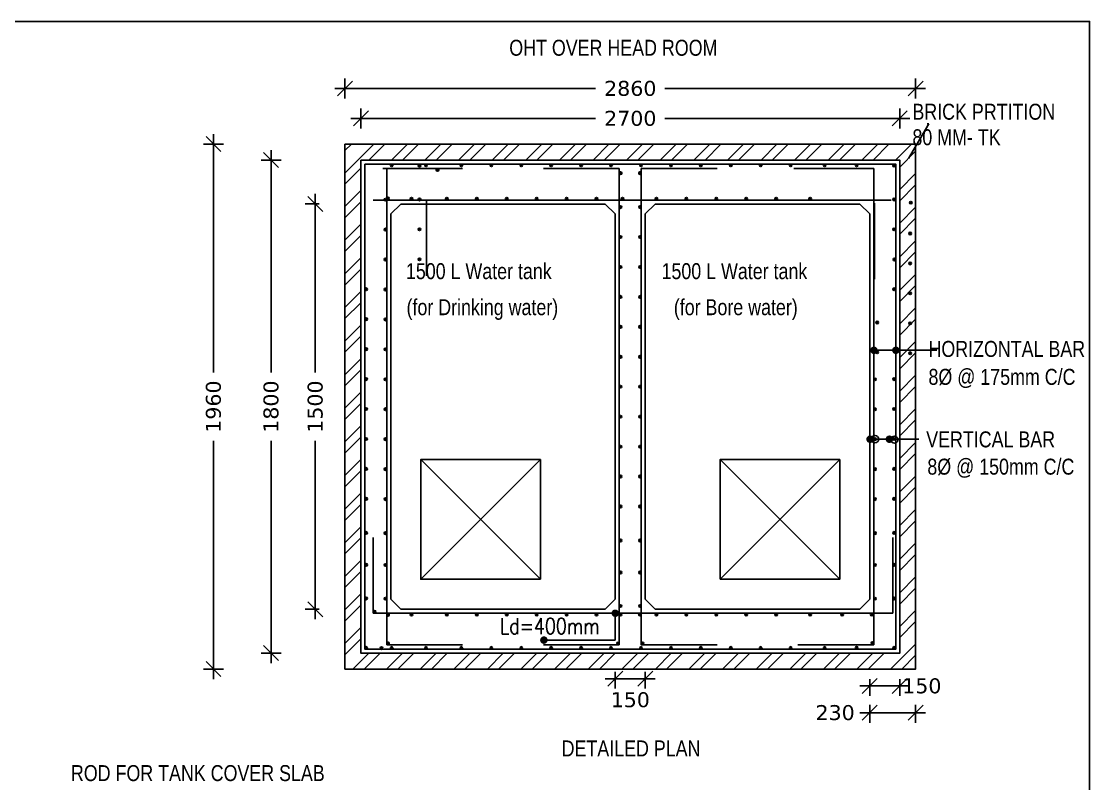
# Model space of a CAD drawing. Header units: millimetres. Extents: x 12977220 to 13113408, y -169657 to -55898.
# Drawn here: x 12992996 to 13003702, y -160751 to -153114 of the extents above; entities that cross this region are included whole.
import ezdxf

# ---------------------------------------------------------------- set-up
doc = ezdxf.new("R2010")
doc.units = ezdxf.units.MM
doc.header["$LTSCALE"] = 3
doc.header["$PDMODE"] = 66
doc.layers.add('C3', color=2, linetype='Continuous')
doc.layers.add('COLUMN-NAME', color=83, linetype='Continuous')
doc.styles.add('aril', font='ARIAL.TTF', dxfattribs={"width": 0.8})
doc.styles.add('Jerry', font='verdana.TTF')
doc.styles.add('ROMANS', font='romans.shx', dxfattribs={"width": 0.8})
doc.styles.get("Standard").update_dxf_attribs({"font": 'ARIALBD.TTF', "height": 4.5})
doc.styles.add('TI', font='romans.shx', dxfattribs={"width": 0.8})
doc.dimstyles.new('Dim 150-1', dxfattribs={"dimtxt": 2.5, "dimasz": 1.25, "dimexe": 1.25, "dimexo": 1.25, "dimtad": 1, "dimdec": 0, "dimdsep": 46, "dimtxsty": 'ROMANS', "dimblk1": 'ARCHTICK', "dimblk2": 'ARCHTICK', "dimsah": 1, "dimcen": 3.125, "dimdle": 1.25, "dimclrd": 9, "dimclre": 9, "dimclrt": 123, "dimadec": 0, "dimazin": 0, "dimtfac": 1, "dimtdec": 0, "dimtmove": 2, "dimatfit": 2, "dimldrblk": 'DOT', "dimfxl": 100, "dimarcsym": 0})
doc.dimstyles.new('ISO-25', dxfattribs={"dimtxt": 2.5, "dimasz": 2.5, "dimexe": 1.25, "dimexo": 0.625, "dimtad": 1, "dimtxsty": 'Standard', "dimcen": 2.5, "dimadec": 0, "dimazin": 0, "dimtfac": 1, "dimtmove": 0, "dimatfit": 3, "dimfxl": 1, "dimarcsym": 0})

# ---------------------------------------------------------------- blocks, each defined once
blk = doc.blocks.new('_Oblique')
at = {"color": 0, "linetype": 'ByBlock', "lineweight": -2}
blk.add_line((-0.5, -0.5), (0.5, 0.5), dxfattribs=at)
blk = doc.blocks.new('*D997')
at = {"layer": 'C3', "color": 8, "lineweight": -2, "ltscale": 0.15, "transparency": 16777216}
for p, q in [((13001398, -160041), (13002058, -160041)), ((13001498, -159963), (13001498, -160141)), ((13001958, -159963), (13001958, -160141))]:
    blk.add_line(p, q, dxfattribs=at)
at = {"layer": 'Defpoints', "color": 0, "ltscale": 0.15, "transparency": 16777216}
for p in [(13001498, -159863), (13001958, -159863), (13001958, -160041)]:
    blk.add_point(p, dxfattribs=at)
at = {"layer": 'C3', "color": 8, "lineweight": -2, "ltscale": 0.15, "transparency": 16777216, "xscale": 150, "yscale": 150, "zscale": 150, "rotation": 180}
blk.add_blockref('_Oblique', (13001498, -160041), dxfattribs=at)
at = {"layer": 'C3', "color": 8, "lineweight": -2, "ltscale": 0.15, "transparency": 16777216, "xscale": 150, "yscale": 150, "zscale": 150}
blk.add_blockref('_Oblique', (13001958, -160041), dxfattribs=at)
at = {"layer": 'C3', "ltscale": 0.15, "transparency": 16777216, "insert": (13001151, -160041), "char_height": 150, "attachment_point": 5, "style": 'Jerry'}
blk.add_mtext('230', dxfattribs=at)
blk = doc.blocks.new('*D998')
at = {"layer": 'C3', "color": 8, "lineweight": -2, "ltscale": 0.15, "transparency": 16777216}
for p, q in [((13001498, -159704), (13001498, -159873)), ((13001798, -159704), (13001798, -159873)), ((13001398, -159773), (13001898, -159773))]:
    blk.add_line(p, q, dxfattribs=at)
at = {"layer": 'Defpoints', "color": 0, "ltscale": 0.15, "transparency": 16777216}
for p in [(13001498, -159604), (13001798, -159604), (13001798, -159773)]:
    blk.add_point(p, dxfattribs=at)
at = {"layer": 'C3', "color": 8, "lineweight": -2, "ltscale": 0.15, "transparency": 16777216, "xscale": 150, "yscale": 150, "zscale": 150, "rotation": 180}
blk.add_blockref('_Oblique', (13001498, -159773), dxfattribs=at)
at = {"layer": 'C3', "color": 8, "lineweight": -2, "ltscale": 0.15, "transparency": 16777216, "xscale": 150, "yscale": 150, "zscale": 150}
blk.add_blockref('_Oblique', (13001798, -159773), dxfattribs=at)
at = {"layer": 'C3', "ltscale": 0.15, "transparency": 16777216, "insert": (13002020, -159773), "char_height": 150, "attachment_point": 5, "style": 'Jerry'}
blk.add_mtext('150', dxfattribs=at)
blk = doc.blocks.new('_ARCHTICK')
at = {"color": 0, "linetype": 'ByBlock', "const_width": 0.15}
blk.add_lwpolyline([(-0.5, -0.5), (0.5, 0.5)], dxfattribs=at)
blk = doc.blocks.new('_Dot')
at = {"color": 0, "linetype": 'ByBlock', "lineweight": -2}
blk.add_line((-0.5, 0), (-1, 0), dxfattribs=at)
at = {"color": 0, "linetype": 'ByBlock', "const_width": 0.5}
blk.add_lwpolyline([(-0.25, 0, 1), (0.25, 0, 1)], format="xyb", close=True, dxfattribs=at)
blk = doc.blocks.new('*D1001')
at = {"layer": 'C3', "color": 8, "lineweight": -2, "ltscale": 0.15, "transparency": 16777216}
for p, q in [((12999348, -159700), (12998848, -159700)), ((12998948, -159630), (12998948, -159800)), ((12999248, -159630), (12999248, -159800))]:
    blk.add_line(p, q, dxfattribs=at)
at = {"layer": 'Defpoints', "color": 0, "ltscale": 0.15, "transparency": 16777216}
for p in [(12998948, -159530), (12999248, -159530), (12998948, -159700)]:
    blk.add_point(p, dxfattribs=at)
at = {"layer": 'C3', "color": 8, "lineweight": -2, "ltscale": 0.15, "transparency": 16777216, "xscale": 150, "yscale": 150, "zscale": 150, "rotation": 180}
blk.add_blockref('_Oblique', (12998948, -159700), dxfattribs=at)
at = {"layer": 'C3', "color": 8, "lineweight": -2, "ltscale": 0.15, "transparency": 16777216, "xscale": 150, "yscale": 150, "zscale": 150}
blk.add_blockref('_Oblique', (12999248, -159700), dxfattribs=at)
at = {"layer": 'C3', "ltscale": 0.15, "transparency": 16777216, "insert": (12999098, -159912), "char_height": 150, "attachment_point": 5, "style": 'Jerry'}
blk.add_mtext('150', dxfattribs=at)
blk = doc.blocks.new('*D1002')
at = {"layer": 'C3', "color": 8, "lineweight": -2, "ltscale": 0.15, "transparency": 16777216}
for p, q in [((12996398, -154187), (12996398, -153987)), ((13001798, -154187), (13001798, -153987)), ((12996298, -154087), (12998750, -154087)), ((13001898, -154087), (12999445, -154087))]:
    blk.add_line(p, q, dxfattribs=at)
at = {"layer": 'Defpoints', "color": 0, "ltscale": 0.15, "transparency": 16777216}
for p in [(13001798, -154087), (12996398, -154324), (13001798, -154324)]:
    blk.add_point(p, dxfattribs=at)
at = {"layer": 'C3', "color": 8, "lineweight": -2, "ltscale": 0.15, "transparency": 16777216, "xscale": 150, "yscale": 150, "zscale": 150, "rotation": 180}
blk.add_blockref('_Oblique', (12996398, -154087), dxfattribs=at)
at = {"layer": 'C3', "color": 8, "lineweight": -2, "ltscale": 0.15, "transparency": 16777216, "xscale": 150, "yscale": 150, "zscale": 150}
blk.add_blockref('_Oblique', (13001798, -154087), dxfattribs=at)
at = {"layer": 'C3', "ltscale": 0.15, "transparency": 16777216, "insert": (12999098, -154087), "char_height": 150, "attachment_point": 5, "style": 'Jerry'}
blk.add_mtext('2700', dxfattribs=at)
blk = doc.blocks.new('*D1003')
at = {"layer": 'C3', "color": 8, "lineweight": -2, "ltscale": 0.15, "transparency": 16777216}
for p, q in [((12995498, -154404), (12995498, -156633)), ((12995598, -154504), (12995398, -154504)), ((12995498, -159544), (12995498, -157316)), ((12995598, -159444), (12995398, -159444))]:
    blk.add_line(p, q, dxfattribs=at)
at = {"layer": 'Defpoints', "color": 0, "ltscale": 0.15, "transparency": 16777216}
for p in [(12995742, -154504), (12995498, -159444), (12995742, -159444)]:
    blk.add_point(p, dxfattribs=at)
at = {"layer": 'C3', "color": 8, "lineweight": -2, "ltscale": 0.15, "transparency": 16777216, "xscale": 150, "yscale": 150, "zscale": 150}
for p, rotation in [((12995498, -154504), 90), ((12995498, -159444), 270)]:
    blk.add_blockref('_Oblique', p, dxfattribs=dict(at, rotation=rotation))
at = {"layer": 'C3', "ltscale": 0.15, "transparency": 16777216, "insert": (12995498, -156974), "char_height": 150, "attachment_point": 5, "rotation": 90, "style": 'Jerry'}
blk.add_mtext('1800', dxfattribs=at)
blk = doc.blocks.new('*D1004')
at = {"layer": 'C3', "color": 8, "lineweight": -2, "ltscale": 0.15, "transparency": 16777216}
for p, q in [((12995941, -154844), (12995941, -156633)), ((12995979, -154944), (12995841, -154944)), ((12995941, -159104), (12995941, -157316)), ((12995979, -159004), (12995841, -159004))]:
    blk.add_line(p, q, dxfattribs=at)
at = {"layer": 'Defpoints', "color": 0, "ltscale": 0.15, "transparency": 16777216}
for p in [(12996079, -154944), (12995941, -159004), (12996079, -159004)]:
    blk.add_point(p, dxfattribs=at)
at = {"layer": 'C3', "color": 8, "lineweight": -2, "ltscale": 0.15, "transparency": 16777216, "xscale": 150, "yscale": 150, "zscale": 150}
for p, rotation in [((12995941, -154944), 90), ((12995941, -159004), 270)]:
    blk.add_blockref('_Oblique', p, dxfattribs=dict(at, rotation=rotation))
at = {"layer": 'C3', "ltscale": 0.15, "transparency": 16777216, "insert": (12995941, -156974), "char_height": 150, "attachment_point": 5, "rotation": 90, "style": 'Jerry'}
blk.add_mtext('1500', dxfattribs=at)
blk = doc.blocks.new('*D1081')
at = {"layer": 'C3', "color": 8, "lineweight": -2, "ltscale": 0.15, "transparency": 16777216}
for p, q in [((12996238, -153887), (12996238, -153687)), ((13001958, -153887), (13001958, -153687)), ((12996138, -153787), (12998750, -153787)), ((13002058, -153787), (12999445, -153787))]:
    blk.add_line(p, q, dxfattribs=at)
at = {"layer": 'Defpoints', "color": 0, "ltscale": 0.15, "transparency": 16777216}
for p in [(13001958, -153787), (12996238, -154763), (13001958, -154763)]:
    blk.add_point(p, dxfattribs=at)
at = {"layer": 'C3', "color": 8, "lineweight": -2, "ltscale": 0.15, "transparency": 16777216, "xscale": 150, "yscale": 150, "zscale": 150, "rotation": 180}
blk.add_blockref('_Oblique', (12996238, -153787), dxfattribs=at)
at = {"layer": 'C3', "color": 8, "lineweight": -2, "ltscale": 0.15, "transparency": 16777216, "xscale": 150, "yscale": 150, "zscale": 150}
blk.add_blockref('_Oblique', (13001958, -153787), dxfattribs=at)
at = {"layer": 'C3', "ltscale": 0.15, "transparency": 16777216, "insert": (12999098, -153787), "char_height": 150, "attachment_point": 5, "style": 'Jerry'}
blk.add_mtext('2860', dxfattribs=at)
blk = doc.blocks.new('*D1082')
at = {"layer": 'C3', "color": 8, "lineweight": -2, "ltscale": 0.15, "transparency": 16777216}
for p, q in [((12994921, -154244), (12994921, -156633)), ((12995021, -154344), (12994821, -154344)), ((12994921, -159704), (12994921, -157316)), ((12995021, -159604), (12994821, -159604))]:
    blk.add_line(p, q, dxfattribs=at)
at = {"layer": 'Defpoints', "color": 0, "ltscale": 0.15, "transparency": 16777216}
for p in [(12996238, -154344), (12994921, -159604), (12996238, -159604)]:
    blk.add_point(p, dxfattribs=at)
at = {"layer": 'C3', "color": 8, "lineweight": -2, "ltscale": 0.15, "transparency": 16777216, "xscale": 150, "yscale": 150, "zscale": 150}
for p, rotation in [((12994921, -154344), 90), ((12994921, -159604), 270)]:
    blk.add_blockref('_Oblique', p, dxfattribs=dict(at, rotation=rotation))
at = {"layer": 'C3', "ltscale": 0.15, "transparency": 16777216, "insert": (12994921, -156974), "char_height": 150, "attachment_point": 5, "rotation": 90, "style": 'Jerry'}
blk.add_mtext('1960', dxfattribs=at)

msp = doc.modelspace()

# ---------------------------------------------------------------- hatches: boundary and pattern name
at = {"layer": 'COLUMN-NAME', "linetype": 'ByBlock', "ltscale": 500}
h = msp.add_hatch(dxfattribs=at)
h.set_pattern_fill('ANSI32', color=3, scale=25)
h.set_pattern_definition([(45, (-8988.46, -6029.82), (-168.3798023, 168.3798023), []), (45, (-8876.2, -6029.82), (-168.3798023, 168.3798023), [])])
h.paths.add_polyline_path([(12996237.8, -154344.4), (12996237.8, -159604.4), (13001957.8, -159604.4), (13001957.8, -154344.4)])
h.paths.add_polyline_path([(13001797.8, -154504.4), (13001797.8, -159444.4), (12996397.8, -159444.4), (12996397.8, -154504.4)], flags=16)
h.paths.add_polyline_path([(12998460.1, -159044.4, -2.4142136), (12998447.4, -159057.1, -1), (12998472.8, -159057.1, -2.4142023), (12998460.1, -159044.4)], flags=0)
h.paths.add_polyline_path([(12996657.8, -159360.4), (12996670.6, -159359.6, 2.4142136), (12996657.9, -159346.9)], flags=0)
h.paths.add_polyline_path([(13001397.8, -154944.4), (13001497.8, -155044.4), (13001497.8, -158904.4), (13001397.8, -159004.4), (12999347.8, -159004.4), (12999247.8, -158904.4), (12999247.8, -155044.4), (12999347.8, -154944.4)], flags=0)
h.paths.add_polyline_path([(12998947.8, -155044.4), (12998947.8, -158904.4), (12998847.8, -159004.4), (12996797.8, -159004.4), (12996697.8, -158904.4), (12996697.8, -155044.4), (12996797.8, -154944.4), (12998847.8, -154944.4)], flags=0)
h.paths.add_polyline_path([(12999997.8, -157504.4), (13001197.8, -157504.4), (13001197.8, -158704.4), (12999997.8, -158704.4)], flags=0)
h.paths.add_polyline_path([(12998197.8, -157504.4), (12998197.8, -158704.4), (12996997.8, -158704.4), (12996997.8, -157504.4)], flags=0)
h.paths.add_polyline_path([(12996523.3, -159029.9, -1), (12996548.7, -159029.9, -1.0576517), (12996523.4, -159031.3), (12996521.8, -159044.4)], flags=0)
h.paths.add_polyline_path([(12997777.3, -159292.4), (12998917.8, -159292.4), (12998917.8, -159052.4), (12997777.3, -159052.4)], flags=8)
h.paths.add_polyline_path([(12996803.1, -156157.5), (12998428.3, -156157.5), (12998428.3, -155842.8), (12996803.1, -155842.8)], flags=8)
h.paths.add_polyline_path([(12996808.9, -155740.7), (12998351.8, -155740.7), (12998351.8, -155495.6), (12996808.9, -155495.6)], flags=8)
h.paths.add_polyline_path([(12999481.9, -156157.5), (13000828.9, -156157.5), (13000828.9, -155842.8), (12999481.9, -155842.8)], flags=8)
h.paths.add_polyline_path([(12999370.1, -155740.7), (13000913, -155740.7), (13000913, -155495.6), (12999370.1, -155495.6)], flags=8)
h = msp.add_hatch(color=3, dxfattribs=at)
edge = h.paths.add_edge_path()
edge.add_arc((12996707.4, -154557.1), 12.7, 0, 360)
h = msp.add_hatch(color=3, dxfattribs=at)
edge = h.paths.add_edge_path()
edge.add_arc((12996986.1, -154557.1), 12.7, 0, 360)
h = msp.add_hatch(color=3, dxfattribs=at)
edge = h.paths.add_edge_path()
edge.add_arc((12996986.1, -154557.1), 12.7, 0, 360)
h = msp.add_hatch(color=3, dxfattribs=at)
edge = h.paths.add_edge_path()
edge.add_arc((12996986.2, -154558.5), 12.7, 0, 360)
h = msp.add_hatch(color=3, dxfattribs=at)
edge = h.paths.add_edge_path()
edge.add_arc((12997051.4, -154557.1), 12.7, 0, 360)
h = msp.add_hatch(color=3, dxfattribs=at)
edge = h.paths.add_edge_path()
edge.add_arc((12997165.3, -154602.8), 12.7, 0, 360)
h = msp.add_hatch(color=3, dxfattribs=at)
edge = h.paths.add_edge_path()
edge.add_arc((12997165.4, -154604.2), 12.7, 0, 360)
h = msp.add_hatch(color=3, dxfattribs=at)
edge = h.paths.add_edge_path()
edge.add_arc((12997405.6, -154557.1), 12.7, 0, 360)
h = msp.add_hatch(color=3, dxfattribs=at)
edge = h.paths.add_edge_path()
edge.add_arc((12997705.6, -154557.1), 12.7, 0, 360)
h = msp.add_hatch(color=3, dxfattribs=at)
edge = h.paths.add_edge_path()
edge.add_arc((12998005.6, -154557.1), 12.7, 0, 360)
h = msp.add_hatch(color=3, dxfattribs=at)
edge = h.paths.add_edge_path()
edge.add_arc((12998305.6, -154557.1), 12.7, 0, 360)
h = msp.add_hatch(color=3, dxfattribs=at)
edge = h.paths.add_edge_path()
edge.add_arc((12998605.6, -154557.1), 12.7, 0, 360)
h = msp.add_hatch(color=3, dxfattribs=at)
edge = h.paths.add_edge_path()
edge.add_arc((12998605.6, -154557.1), 12.7, 0, 360)
h = msp.add_hatch(color=3, dxfattribs=at)
edge = h.paths.add_edge_path()
edge.add_arc((12998905.6, -154557.1), 12.7, 0, 360)
h = msp.add_hatch(color=3, dxfattribs=at)
edge = h.paths.add_edge_path()
edge.add_arc((12999205.6, -154557.1), 12.7, 0, 360)
h = msp.add_hatch(color=3, dxfattribs=at)
edge = h.paths.add_edge_path()
edge.add_arc((12999505.6, -154557.1), 12.7, 0, 360)
h = msp.add_hatch(color=3, dxfattribs=at)
edge = h.paths.add_edge_path()
edge.add_arc((12999805.6, -154557.1), 12.7, 0, 360)
h = msp.add_hatch(color=3, dxfattribs=at)
edge = h.paths.add_edge_path()
edge.add_arc((13000105.6, -154557.1), 12.7, 0, 360)
h = msp.add_hatch(color=3, dxfattribs=at)
edge = h.paths.add_edge_path()
edge.add_arc((13000405.6, -154557.1), 12.7, 0, 360)
h = msp.add_hatch(color=3, dxfattribs=at)
edge = h.paths.add_edge_path()
edge.add_arc((13000705.6, -154557.1), 12.7, 0, 360)
h = msp.add_hatch(color=3, dxfattribs=at)
edge = h.paths.add_edge_path()
edge.add_arc((13001046.5, -154557.1), 12.7, 0, 360)
h = msp.add_hatch(color=3, dxfattribs=at)
edge = h.paths.add_edge_path()
edge.add_arc((13001366.4, -154556.8), 12.7, 0, 360)
h = msp.add_hatch(color=3, dxfattribs=at)
edge = h.paths.add_edge_path()
edge.add_arc((13001742.8, -154557.1), 12.7, 0, 360)
h = msp.add_hatch(color=3, dxfattribs=at)
edge = h.paths.add_edge_path()
edge.add_arc((13001742.9, -154558.5), 12.7, 0, 360)
h = msp.add_hatch(color=3, dxfattribs=at)
edge = h.paths.add_edge_path()
edge.add_arc((12999000.5, -154635), 12.7, 0, 360)
h = msp.add_hatch(color=3, dxfattribs=at)
edge = h.paths.add_edge_path()
edge.add_arc((12999000.6, -154633.6), 12.7, 0, 360)
h = msp.add_hatch(color=3, dxfattribs=at)
edge = h.paths.add_edge_path()
edge.add_arc((12999195, -154633.6), 12.7, 0, 360)
h = msp.add_hatch(color=3, dxfattribs=at)
edge = h.paths.add_edge_path()
edge.add_arc((12999195.1, -154635), 12.7, 0, 360)
h = msp.add_hatch(color=3, dxfattribs=at)
edge = h.paths.add_edge_path()
edge.add_arc((12996645.2, -154900.6), 12.7, 0, 360)
h = msp.add_hatch(color=3, dxfattribs=at)
edge = h.paths.add_edge_path()
edge.add_arc((12996670.4, -154890.2), 12.7, 0, 360)
h = msp.add_hatch(color=3, dxfattribs=at)
edge = h.paths.add_edge_path()
edge.add_arc((12996670.5, -154888.7), 12.7, 0, 360)
h = msp.add_hatch(color=3, dxfattribs=at)
edge = h.paths.add_edge_path()
edge.add_arc((12996905.9, -154891.7), 12.7, 0, 360)
h = msp.add_hatch(color=3, dxfattribs=at)
edge = h.paths.add_edge_path()
edge.add_arc((12996986.2, -154898.5), 12.7, 0, 360)
h = msp.add_hatch(color=3, dxfattribs=at)
edge = h.paths.add_edge_path()
edge.add_arc((12997260.1, -154891.7), 12.7, 0, 360)
h = msp.add_hatch(color=3, dxfattribs=at)
edge = h.paths.add_edge_path()
edge.add_arc((12997560.1, -154891.7), 12.7, 0, 360)
h = msp.add_hatch(color=3, dxfattribs=at)
edge = h.paths.add_edge_path()
edge.add_arc((12997860.1, -154891.7), 12.7, 0, 360)
h = msp.add_hatch(color=3, dxfattribs=at)
edge = h.paths.add_edge_path()
edge.add_arc((12998160.1, -154891.7), 12.7, 0, 360)
h = msp.add_hatch(color=3, dxfattribs=at)
edge = h.paths.add_edge_path()
edge.add_arc((12998460.1, -154891.7), 12.7, 0, 360)
h = msp.add_hatch(color=3, dxfattribs=at)
edge = h.paths.add_edge_path()
edge.add_arc((12998460.1, -154891.7), 12.7, 0, 360)
h = msp.add_hatch(color=3, dxfattribs=at)
edge = h.paths.add_edge_path()
edge.add_arc((12998760.1, -154891.7), 12.7, 0, 360)
h = msp.add_hatch(color=3, dxfattribs=at)
edge = h.paths.add_edge_path()
edge.add_arc((12999020.1, -154891.7), 12.7, 0, 360)
h = msp.add_hatch(color=3, dxfattribs=at)
edge = h.paths.add_edge_path()
edge.add_arc((12999360.1, -154891.7), 12.7, 0, 360)
h = msp.add_hatch(color=3, dxfattribs=at)
edge = h.paths.add_edge_path()
edge.add_arc((12999660.1, -154891.7), 12.7, 0, 360)
h = msp.add_hatch(color=3, dxfattribs=at)
edge = h.paths.add_edge_path()
edge.add_arc((12999960.1, -154891.7), 12.7, 0, 360)
h = msp.add_hatch(color=3, dxfattribs=at)
edge = h.paths.add_edge_path()
edge.add_arc((13000260.1, -154891.7), 12.7, 0, 360)
h = msp.add_hatch(color=3, dxfattribs=at)
edge = h.paths.add_edge_path()
edge.add_arc((13000560.1, -154891.7), 12.7, 0, 360)
h = msp.add_hatch(color=3, dxfattribs=at)
edge = h.paths.add_edge_path()
edge.add_arc((13000901.1, -154891.7), 12.7, 0, 360)
h = msp.add_hatch(color=3, dxfattribs=at)
edge = h.paths.add_edge_path()
edge.add_arc((13001742.9, -154898.5), 12.7, 0, 360)
h = msp.add_hatch(color=3, dxfattribs=at)
edge = h.paths.add_edge_path()
edge.add_arc((13001742.9, -154898.5), 12.7, 0, 360)
h = msp.add_hatch(color=3, dxfattribs=at)
edge = h.paths.add_edge_path()
edge.add_arc((12999000.5, -154975), 12.7, 0, 360)
h = msp.add_hatch(color=3, dxfattribs=at)
edge = h.paths.add_edge_path()
edge.add_arc((12999195.1, -154975), 12.7, 0, 360)
h = msp.add_hatch(color=3, dxfattribs=at)
edge = h.paths.add_edge_path()
edge.add_arc((13001909.4, -154930.8), 12.7, 0, 360)
h = msp.add_hatch(color=3, dxfattribs=at)
edge = h.paths.add_edge_path()
edge.add_arc((12996645.2, -155200.6), 12.7, 0, 360)
h = msp.add_hatch(color=3, dxfattribs=at)
edge = h.paths.add_edge_path()
edge.add_arc((12996986.2, -155198.5), 12.7, 0, 360)
h = msp.add_hatch(color=3, dxfattribs=at)
edge = h.paths.add_edge_path()
edge.add_arc((13001742.9, -155198.5), 12.7, 0, 360)
h = msp.add_hatch(color=3, dxfattribs=at)
edge = h.paths.add_edge_path()
edge.add_arc((13001902.5, -155239.7), 12.7, 0, 360)
h = msp.add_hatch(color=3, dxfattribs=at)
edge = h.paths.add_edge_path()
edge.add_arc((12999000.5, -155275), 12.7, 0, 360)
h = msp.add_hatch(color=3, dxfattribs=at)
edge = h.paths.add_edge_path()
edge.add_arc((12999195.1, -155275), 12.7, 0, 360)
h = msp.add_hatch(color=3, dxfattribs=at)
edge = h.paths.add_edge_path()
edge.add_arc((12996645.2, -155500.6), 12.7, 0, 360)
h = msp.add_hatch(color=3, dxfattribs=at)
edge = h.paths.add_edge_path()
edge.add_arc((12996986.2, -155498.5), 12.7, 0, 360)
h = msp.add_hatch(color=3, dxfattribs=at)
edge = h.paths.add_edge_path()
edge.add_arc((13001745.1, -155500.6), 12.7, 0, 360)
h = msp.add_hatch(color=3, dxfattribs=at)
edge = h.paths.add_edge_path()
edge.add_arc((13001902.5, -155539.7), 12.7, 0, 360)
h = msp.add_hatch(color=3, dxfattribs=at)
edge = h.paths.add_edge_path()
edge.add_arc((12999000.5, -155575), 12.7, 0, 360)
h = msp.add_hatch(color=3, dxfattribs=at)
edge = h.paths.add_edge_path()
edge.add_arc((12999195.1, -155575), 12.7, 0, 360)
h = msp.add_hatch(color=3, dxfattribs=at)
edge = h.paths.add_edge_path()
edge.add_arc((12996451.3, -155798.5), 12.7, 0, 360)
h = msp.add_hatch(color=3, dxfattribs=at)
edge = h.paths.add_edge_path()
edge.add_arc((12996451.3, -155798.5), 12.7, 0, 360)
h = msp.add_hatch(color=3, dxfattribs=at)
edge = h.paths.add_edge_path()
edge.add_arc((12996645.2, -155800.6), 12.7, 0, 360)
h = msp.add_hatch(color=3, dxfattribs=at)
edge = h.paths.add_edge_path()
edge.add_arc((12996645.2, -155800.6), 12.7, 0, 360)
h = msp.add_hatch(color=3, dxfattribs=at)
edge = h.paths.add_edge_path()
edge.add_arc((12999000.5, -155875), 12.7, 0, 360)
h = msp.add_hatch(color=3, dxfattribs=at)
edge = h.paths.add_edge_path()
edge.add_arc((12999000.5, -155875), 12.7, 0, 360)
h = msp.add_hatch(color=3, dxfattribs=at)
edge = h.paths.add_edge_path()
edge.add_arc((12999195.1, -155875), 12.7, 0, 360)
h = msp.add_hatch(color=3, dxfattribs=at)
edge = h.paths.add_edge_path()
edge.add_arc((12999195.1, -155875), 12.7, 0, 360)
h = msp.add_hatch(color=3, dxfattribs=at)
edge = h.paths.add_edge_path()
edge.add_arc((13001742.9, -155798.5), 12.7, 0, 360)
h = msp.add_hatch(color=3, dxfattribs=at)
edge = h.paths.add_edge_path()
edge.add_arc((13001742.9, -155798.5), 12.7, 0, 360)
h = msp.add_hatch(color=3, dxfattribs=at)
edge = h.paths.add_edge_path()
edge.add_arc((13001902.5, -155839.7), 12.7, 0, 360)
h = msp.add_hatch(color=3, dxfattribs=at)
edge = h.paths.add_edge_path()
edge.add_arc((13001902.5, -155839.7), 12.7, 0, 360)
h = msp.add_hatch(color=3, dxfattribs=at)
edge = h.paths.add_edge_path()
edge.add_arc((12996451.3, -156098.5), 12.7, 0, 360)
h = msp.add_hatch(color=3, dxfattribs=at)
edge = h.paths.add_edge_path()
edge.add_arc((12996645.2, -156100.6), 12.7, 0, 360)
h = msp.add_hatch(color=3, dxfattribs=at)
edge = h.paths.add_edge_path()
edge.add_arc((12999000.5, -156175), 12.7, 0, 360)
h = msp.add_hatch(color=3, dxfattribs=at)
edge = h.paths.add_edge_path()
edge.add_arc((12999195.1, -156175), 12.7, 0, 360)
h = msp.add_hatch(color=3, dxfattribs=at)
edge = h.paths.add_edge_path()
edge.add_arc((13001573.1, -156131), 12.7, 0, 360)
h = msp.add_hatch(color=3, dxfattribs=at)
edge = h.paths.add_edge_path()
edge.add_arc((13001902.5, -156139.7), 12.7, 0, 360)
h = msp.add_hatch(color=3, dxfattribs=at)
edge = h.paths.add_edge_path()
edge.add_arc((12996451.3, -156398.5), 12.7, 0, 360)
h = msp.add_hatch(color=3, dxfattribs=at)
edge = h.paths.add_edge_path()
edge.add_arc((12996645.2, -156400.6), 12.7, 0, 360)
h = msp.add_hatch(color=3, dxfattribs=at)
edge = h.paths.add_edge_path()
edge.add_arc((12999000.5, -156475), 12.7, 0, 360)
h = msp.add_hatch(color=3, dxfattribs=at)
edge = h.paths.add_edge_path()
edge.add_arc((12999195.1, -156475), 12.7, 0, 360)
h = msp.add_hatch(color=3, dxfattribs=at)
edge = h.paths.add_edge_path()
edge.add_arc((13001573.1, -156431), 12.7, 0, 360)
h = msp.add_hatch(color=3, dxfattribs=at)
edge = h.paths.add_edge_path()
edge.add_arc((13001902.5, -156439.7), 12.7, 0, 360)
h = msp.add_hatch(color=3, dxfattribs=at)
edge = h.paths.add_edge_path()
edge.add_arc((12996451.3, -156698.5), 12.7, 0, 360)
h = msp.add_hatch(color=3, dxfattribs=at)
edge = h.paths.add_edge_path()
edge.add_arc((12996645.2, -156700.6), 12.7, 0, 360)
h = msp.add_hatch(color=3, dxfattribs=at)
edge = h.paths.add_edge_path()
edge.add_arc((13001550.4, -156700.6), 12.7, 0, 360)
h = msp.add_hatch(color=3, dxfattribs=at)
edge = h.paths.add_edge_path()
edge.add_arc((13001742.9, -156698.5), 12.7, 0, 360)
h = msp.add_hatch(color=3, dxfattribs=at)
edge = h.paths.add_edge_path()
edge.add_arc((12999000.5, -156775), 12.7, 0, 360)
h = msp.add_hatch(color=3, dxfattribs=at)
edge = h.paths.add_edge_path()
edge.add_arc((12999195.1, -156775), 12.7, 0, 360)
h = msp.add_hatch(color=3, dxfattribs=at)
edge = h.paths.add_edge_path()
edge.add_arc((12996451.3, -156998.5), 12.7, 0, 360)
h = msp.add_hatch(color=3, dxfattribs=at)
edge = h.paths.add_edge_path()
edge.add_arc((12996645.2, -157000.6), 12.7, 0, 360)
h = msp.add_hatch(color=3, dxfattribs=at)
edge = h.paths.add_edge_path()
edge.add_arc((13001550.4, -157000.6), 12.7, 0, 360)
h = msp.add_hatch(color=3, dxfattribs=at)
edge = h.paths.add_edge_path()
edge.add_arc((13001742.9, -156998.5), 12.7, 0, 360)
h = msp.add_hatch(color=3, dxfattribs=at)
edge = h.paths.add_edge_path()
edge.add_arc((12999000.5, -157075), 12.7, 0, 360)
h = msp.add_hatch(color=3, dxfattribs=at)
edge = h.paths.add_edge_path()
edge.add_arc((12999195.1, -157075), 12.7, 0, 360)
h = msp.add_hatch(color=3, dxfattribs=at)
edge = h.paths.add_edge_path()
edge.add_arc((12996451.3, -157298.5), 12.7, 0, 360)
h = msp.add_hatch(color=3, dxfattribs=at)
edge = h.paths.add_edge_path()
edge.add_arc((12996645.2, -157300.6), 12.7, 0, 360)
h = msp.add_hatch(color=3, dxfattribs=at)
edge = h.paths.add_edge_path()
edge.add_arc((12999000.5, -157375), 12.7, 0, 360)
h = msp.add_hatch(color=3, dxfattribs=at)
edge = h.paths.add_edge_path()
edge.add_arc((12999195.1, -157375), 12.7, 0, 360)
h = msp.add_hatch(color=3, dxfattribs=at)
edge = h.paths.add_edge_path()
edge.add_arc((13001550.4, -157300.6), 12.7, 0, 360)
h = msp.add_hatch(color=3, dxfattribs=at)
edge = h.paths.add_edge_path()
edge.add_arc((13001742.9, -157298.5), 12.7, 0, 360)
h = msp.add_hatch(color=3, dxfattribs=at)
edge = h.paths.add_edge_path()
edge.add_arc((12996451.3, -157598.5), 12.7, 0, 360)
h = msp.add_hatch(color=3, dxfattribs=at)
edge = h.paths.add_edge_path()
edge.add_arc((12996645.2, -157600.6), 12.7, 0, 360)
h = msp.add_hatch(color=3, dxfattribs=at)
edge = h.paths.add_edge_path()
edge.add_arc((13001550.4, -157600.6), 12.7, 0, 360)
h = msp.add_hatch(color=3, dxfattribs=at)
edge = h.paths.add_edge_path()
edge.add_arc((13001742.9, -157598.5), 12.7, 0, 360)
h = msp.add_hatch(color=3, dxfattribs=at)
edge = h.paths.add_edge_path()
edge.add_arc((12999000.5, -157675), 12.7, 0, 360)
h = msp.add_hatch(color=3, dxfattribs=at)
edge = h.paths.add_edge_path()
edge.add_arc((12999195.1, -157675), 12.7, 0, 360)
h = msp.add_hatch(color=3, dxfattribs=at)
edge = h.paths.add_edge_path()
edge.add_arc((12996451.3, -157898.5), 12.7, 0, 360)
h = msp.add_hatch(color=3, dxfattribs=at)
edge = h.paths.add_edge_path()
edge.add_arc((12996645.2, -157900.6), 12.7, 0, 360)
h = msp.add_hatch(color=3, dxfattribs=at)
edge = h.paths.add_edge_path()
edge.add_arc((13001550.4, -157900.6), 12.7, 0, 360)
h = msp.add_hatch(color=3, dxfattribs=at)
edge = h.paths.add_edge_path()
edge.add_arc((13001742.9, -157898.5), 12.7, 0, 360)
h = msp.add_hatch(color=3, dxfattribs=at)
edge = h.paths.add_edge_path()
edge.add_arc((12999000.5, -157975), 12.7, 0, 360)
h = msp.add_hatch(color=3, dxfattribs=at)
edge = h.paths.add_edge_path()
edge.add_arc((12999195.1, -157975), 12.7, 0, 360)
h = msp.add_hatch(color=3, dxfattribs=at)
edge = h.paths.add_edge_path()
edge.add_arc((12996451.3, -158239.5), 12.7, 0, 360)
h = msp.add_hatch(color=3, dxfattribs=at)
edge = h.paths.add_edge_path()
edge.add_arc((12996645.2, -158241.6), 12.7, 0, 360)
h = msp.add_hatch(color=3, dxfattribs=at)
edge = h.paths.add_edge_path()
edge.add_arc((13001550.4, -158241.6), 12.7, 0, 360)
h = msp.add_hatch(color=3, dxfattribs=at)
edge = h.paths.add_edge_path()
edge.add_arc((13001742.9, -158239.5), 12.7, 0, 360)
h = msp.add_hatch(color=3, dxfattribs=at)
edge = h.paths.add_edge_path()
edge.add_arc((12999000.5, -158316), 12.7, 0, 360)
h = msp.add_hatch(color=3, dxfattribs=at)
edge = h.paths.add_edge_path()
edge.add_arc((12999195.1, -158316), 12.7, 0, 360)
h = msp.add_hatch(color=3, dxfattribs=at)
edge = h.paths.add_edge_path()
edge.add_arc((12996451.5, -158559.4), 12.7, 0, 360)
h = msp.add_hatch(color=3, dxfattribs=at)
edge = h.paths.add_edge_path()
edge.add_arc((12996645.5, -158561.5), 12.7, 0, 360)
h = msp.add_hatch(color=3, dxfattribs=at)
edge = h.paths.add_edge_path()
edge.add_arc((13001550.1, -158561.5), 12.7, 0, 360)
h = msp.add_hatch(color=3, dxfattribs=at)
edge = h.paths.add_edge_path()
edge.add_arc((13001743.1, -158559.4), 12.7, 0, 360)
h = msp.add_hatch(color=3, dxfattribs=at)
edge = h.paths.add_edge_path()
edge.add_arc((12999000.3, -158635.9), 12.7, 0, 360)
h = msp.add_hatch(color=3, dxfattribs=at)
edge = h.paths.add_edge_path()
edge.add_arc((12999195.3, -158635.9), 12.7, 0, 360)
h = msp.add_hatch(color=3, dxfattribs=at)
edge = h.paths.add_edge_path()
edge.add_arc((12996451.3, -158895.7), 12.7, 0, 360)
h = msp.add_hatch(color=3, dxfattribs=at)
edge = h.paths.add_edge_path()
edge.add_arc((12996645.2, -158897.8), 12.7, 0, 360)
h = msp.add_hatch(color=3, dxfattribs=at)
edge = h.paths.add_edge_path()
edge.add_arc((12999000.5, -158972.2), 12.7, 0, 360)
h = msp.add_hatch(color=3, dxfattribs=at)
edge = h.paths.add_edge_path()
edge.add_arc((12999195.1, -158972.2), 12.7, 0, 360)
h = msp.add_hatch(color=3, dxfattribs=at)
edge = h.paths.add_edge_path()
edge.add_arc((13001550.4, -158897.8), 12.7, 0, 360)
h = msp.add_hatch(color=3, dxfattribs=at)
edge = h.paths.add_edge_path()
edge.add_arc((13001742.9, -158895.7), 12.7, 0, 360)
h = msp.add_hatch(color=3, dxfattribs=at)
edge = h.paths.add_edge_path()
edge.add_arc((12996536, -159029.9), 12.7, 0, 360)
h = msp.add_hatch(color=3, dxfattribs=at)
edge = h.paths.add_edge_path()
edge.add_arc((12996536.1, -159031.3), 12.7, 0, 360)
h = msp.add_hatch(color=3, dxfattribs=at)
edge = h.paths.add_edge_path()
edge.add_arc((12996670.4, -159058.6), 12.7, 0, 360)
h = msp.add_hatch(color=3, dxfattribs=at)
edge = h.paths.add_edge_path()
edge.add_arc((12996670.5, -159060), 12.7, 0, 360)
h = msp.add_hatch(color=3, dxfattribs=at)
edge = h.paths.add_edge_path()
edge.add_arc((12996905.9, -159057.1), 12.7, 0, 360)
h = msp.add_hatch(color=3, dxfattribs=at)
edge = h.paths.add_edge_path()
edge.add_arc((12997260.1, -159057.1), 12.7, 0, 360)
h = msp.add_hatch(color=3, dxfattribs=at)
edge = h.paths.add_edge_path()
edge.add_arc((12997560.1, -159057.1), 12.7, 0, 360)
h = msp.add_hatch(color=3, dxfattribs=at)
edge = h.paths.add_edge_path()
edge.add_arc((12997860.1, -159057.1), 12.7, 0, 360)
h = msp.add_hatch(color=3, dxfattribs=at)
edge = h.paths.add_edge_path()
edge.add_arc((12998160.1, -159057.1), 12.7, 0, 360)
h = msp.add_hatch(color=3, dxfattribs=at)
edge = h.paths.add_edge_path()
edge.add_arc((12998460.1, -159057.1), 12.7, 0, 360)
h = msp.add_hatch(color=3, dxfattribs=at)
edge = h.paths.add_edge_path()
edge.add_arc((12998460.1, -159057.1), 12.7, 0, 360)
h = msp.add_hatch(color=3, dxfattribs=at)
edge = h.paths.add_edge_path()
edge.add_arc((12998760.1, -159057.1), 12.7, 0, 360)
h = msp.add_hatch(color=3, dxfattribs=at)
edge = h.paths.add_edge_path()
edge.add_arc((12999000.5, -159057.1), 12.7, 0, 360)
h = msp.add_hatch(color=3, dxfattribs=at)
edge = h.paths.add_edge_path()
edge.add_arc((12999194.7, -159058.6), 12.7, 0, 360)
h = msp.add_hatch(color=3, dxfattribs=at)
edge = h.paths.add_edge_path()
edge.add_arc((12999360.1, -159057.1), 12.7, 0, 360)
h = msp.add_hatch(color=3, dxfattribs=at)
edge = h.paths.add_edge_path()
edge.add_arc((12999660.1, -159057.1), 12.7, 0, 360)
h = msp.add_hatch(color=3, dxfattribs=at)
edge = h.paths.add_edge_path()
edge.add_arc((12999960.1, -159057.1), 12.7, 0, 360)
h = msp.add_hatch(color=3, dxfattribs=at)
edge = h.paths.add_edge_path()
edge.add_arc((13000260.1, -159057.1), 12.7, 0, 360)
h = msp.add_hatch(color=3, dxfattribs=at)
edge = h.paths.add_edge_path()
edge.add_arc((13000560.1, -159057.1), 12.7, 0, 360)
h = msp.add_hatch(color=3, dxfattribs=at)
edge = h.paths.add_edge_path()
edge.add_arc((13000901.1, -159057.1), 12.7, 0, 360)
h = msp.add_hatch(color=3, dxfattribs=at)
edge = h.paths.add_edge_path()
edge.add_arc((13001221, -159056.8), 12.7, 0, 360)
h = msp.add_hatch(color=3, dxfattribs=at)
edge = h.paths.add_edge_path()
edge.add_arc((13001517.3, -159057.1), 12.7, 0, 360)
h = msp.add_hatch(color=3, dxfattribs=at)
edge = h.paths.add_edge_path()
edge.add_arc((12996451.2, -159391.7), 12.7, 0, 360)
h = msp.add_hatch(color=3, dxfattribs=at)
edge = h.paths.add_edge_path()
edge.add_arc((12996451.2, -159391.7), 12.7, 0, 360)
h = msp.add_hatch(color=3, dxfattribs=at)
edge = h.paths.add_edge_path()
edge.add_arc((12996605.1, -159393.8), 12.7, 0, 360)
h = msp.add_hatch(color=3, dxfattribs=at)
edge = h.paths.add_edge_path()
edge.add_arc((12996670.5, -159345.5), 12.7, 0, 360)
h = msp.add_hatch(color=3, dxfattribs=at)
edge = h.paths.add_edge_path()
edge.add_arc((12996670.6, -159346.9), 12.7, 0, 360)
h = msp.add_hatch(color=3, dxfattribs=at)
edge = h.paths.add_edge_path()
edge.add_arc((12996707.4, -159391.7), 12.7, 0, 360)
h = msp.add_hatch(color=3, dxfattribs=at)
edge = h.paths.add_edge_path()
edge.add_arc((12997051.4, -159391.7), 12.7, 0, 360)
h = msp.add_hatch(color=3, dxfattribs=at)
edge = h.paths.add_edge_path()
edge.add_arc((12997405.6, -159391.7), 12.7, 0, 360)
h = msp.add_hatch(color=3, dxfattribs=at)
edge = h.paths.add_edge_path()
edge.add_arc((12997705.6, -159391.7), 12.7, 0, 360)
h = msp.add_hatch(color=3, dxfattribs=at)
edge = h.paths.add_edge_path()
edge.add_arc((12998005.6, -159391.7), 12.7, 0, 360)
h = msp.add_hatch(color=3, dxfattribs=at)
edge = h.paths.add_edge_path()
edge.add_arc((12998305.6, -159391.7), 12.7, 0, 360)
h = msp.add_hatch(color=3, dxfattribs=at)
edge = h.paths.add_edge_path()
edge.add_arc((12998605.6, -159391.7), 12.7, 0, 360)
h = msp.add_hatch(color=3, dxfattribs=at)
edge = h.paths.add_edge_path()
edge.add_arc((12998605.6, -159391.7), 12.7, 0, 360)
h = msp.add_hatch(color=3, dxfattribs=at)
edge = h.paths.add_edge_path()
edge.add_arc((12998905.6, -159391.7), 12.7, 0, 360)
h = msp.add_hatch(color=3, dxfattribs=at)
edge = h.paths.add_edge_path()
edge.add_arc((12998975.1, -159347.7), 12.7, 0, 360)
h = msp.add_hatch(color=3, dxfattribs=at)
edge = h.paths.add_edge_path()
edge.add_arc((12999205.6, -159391.7), 12.7, 0, 360)
h = msp.add_hatch(color=3, dxfattribs=at)
edge = h.paths.add_edge_path()
edge.add_arc((12999220.5, -159347.7), 12.7, 0, 360)
h = msp.add_hatch(color=3, dxfattribs=at)
edge = h.paths.add_edge_path()
edge.add_arc((12999505.6, -159391.7), 12.7, 0, 360)
h = msp.add_hatch(color=3, dxfattribs=at)
edge = h.paths.add_edge_path()
edge.add_arc((12999805.6, -159391.7), 12.7, 0, 360)
h = msp.add_hatch(color=3, dxfattribs=at)
edge = h.paths.add_edge_path()
edge.add_arc((13000105.6, -159391.7), 12.7, 0, 360)
h = msp.add_hatch(color=3, dxfattribs=at)
edge = h.paths.add_edge_path()
edge.add_arc((13000405.6, -159391.7), 12.7, 0, 360)
h = msp.add_hatch(color=3, dxfattribs=at)
edge = h.paths.add_edge_path()
edge.add_arc((13000705.6, -159391.7), 12.7, 0, 360)
h = msp.add_hatch(color=3, dxfattribs=at)
edge = h.paths.add_edge_path()
edge.add_arc((13001046.5, -159391.7), 12.7, 0, 360)
h = msp.add_hatch(color=3, dxfattribs=at)
edge = h.paths.add_edge_path()
edge.add_arc((13001366.4, -159391.4), 12.7, 0, 360)
h = msp.add_hatch(color=3, dxfattribs=at)
edge = h.paths.add_edge_path()
edge.add_arc((13001525.1, -159343), 12.7, 0, 360)
h = msp.add_hatch(color=3, dxfattribs=at)
edge = h.paths.add_edge_path()
edge.add_arc((13001742.8, -159391.7), 12.7, 0, 360)

# ---------------------------------------------------------------- linework, layer by layer
at = {"layer": 'COLUMN-NAME', "color": 3, "linetype": 'ByBlock', "ltscale": 500}
for p, q in [((13001887, -154488.9), (13002090.2, -154139.8)), ((13002090.2, -154139.8), (13002072.8, -154139.8)), ((12996657.8, -159360.4), (12996657.8, -154588.4)), ((12998987.8, -154588.4), (12998987.8, -159360.4)), ((12999207.8, -154588.4), (12999207.8, -159360.4)), ((13001537.8, -154588.4), (13001537.8, -159360.4)), ((12996521.8, -154904.4), (13001713.8, -154904.4)), ((12996657.8, -154904.4), (12998947.8, -154904.4)), ((12998947.8, -154904.4), (12996657.8, -154904.4)), ((12997056.7, -154904.4), (12997056.7, -155664.4)), ((12996797.8, -154944.4), (12996697.8, -155044.4)), ((12998847.8, -154944.4), (12998947.8, -155044.4)), ((12999347.8, -154944.4), (12999247.8, -155044.4)), ((13001397.8, -154944.4), (13001497.8, -155044.4)), ((13001544, -154936.9), (13001544, -155696.9)), ((12998947.8, -155044.4), (12998947.8, -158904.4)), ((12999247.8, -155044.4), (12999247.8, -158904.4)), ((12998197.8, -157504.4), (12996997.8, -158704.4)), ((12996997.8, -157504.4), (12998197.8, -158704.4)), ((12999997.8, -157504.4), (13001197.8, -158704.4)), ((13001197.8, -157504.4), (12999997.8, -158704.4)), ((12996521.8, -158284.4), (12996521.8, -159044.4)), ((13001728, -158284.4), (13001728, -159044.4)), ((12996797.8, -159004.4), (12996697.8, -158904.4)), ((12998847.8, -159004.4), (12998947.8, -158904.4)), ((12999347.8, -159004.4), (12999247.8, -158904.4)), ((13001397.8, -159004.4), (13001497.8, -158904.4)), ((13001728, -159044.4), (12996521.8, -159044.4)), ((12998947.8, -159044.4), (12996657.8, -159044.4))]:
    msp.add_line(p, q, dxfattribs=at)
for points in [[(13003701.5, -169657.1), (12979858.7, -169657.1), (12979858.7, -153114.5), (13003701.5, -153114.5)], [(12996237.8, -154344.4), (13001957.8, -154344.4), (13001957.8, -159604.4), (12996237.8, -159604.4)], [(12996397.8, -154504.4), (13001797.8, -154504.4), (13001797.8, -159444.4), (12996397.8, -159444.4)], [(12996437.8, -154544.4), (13001757.8, -154544.4), (13001757.8, -159404.4), (12996437.8, -159404.4)], [(12998197.8, -158704.4), (12996997.8, -158704.4), (12996997.8, -157504.4), (12998197.8, -157504.4)], [(12999997.8, -158704.4), (13001197.8, -158704.4), (13001197.8, -157504.4), (12999997.8, -157504.4)]]:
    msp.add_lwpolyline(points, close=True, dxfattribs=at)
for points in [[(12997417.8, -154588.4), (12996617.8, -154588.4)], [(12998987.8, -154588.4), (12998227.8, -154588.4)], [(12999967.8, -154588.4), (12999207.8, -154588.4)], [(13001537.8, -154588.4), (13000737.8, -154588.4)], [(12996797.8, -154944.4), (12998847.8, -154944.4)], [(12999347.8, -154944.4), (13001397.8, -154944.4)], [(12996697.8, -158904.4), (12996697.8, -155044.4)], [(13001497.8, -155044.4), (13001497.8, -158904.4)], [(12998847.8, -159004.4), (12996797.8, -159004.4)], [(13001397.8, -159004.4), (12999347.8, -159004.4)], [(12997417.8, -159360.4), (12996657.8, -159360.4)], [(12998987.8, -159360.4), (12998227.8, -159360.4)], [(12999967.8, -159360.4), (12999207.8, -159360.4)], [(13001537.8, -159360.4), (13000777.8, -159360.4)]]:
    msp.add_lwpolyline(points, dxfattribs=at)
for centre, radius in [((12996707.4, -154557.1), 12.7), ((12996986.1, -154557.1), 12.7), ((12996986.1, -154557.1), 12.7), ((12996986.2, -154558.5), 12.7), ((12997051.4, -154557.1), 12.7), ((12997165.3, -154602.8), 12.7), ((12997165.4, -154604.2), 12.7), ((12997405.6, -154557.1), 12.7), ((12997705.6, -154557.1), 12.7), ((12998005.6, -154557.1), 12.7), ((12998305.6, -154557.1), 12.7), ((12998605.6, -154557.1), 12.7), ((12998605.6, -154557.1), 12.7), ((12998905.6, -154557.1), 12.7), ((12999205.6, -154557.1), 12.7), ((12999505.6, -154557.1), 12.7), ((12999805.6, -154557.1), 12.7), ((13000105.6, -154557.1), 12.7), ((13000405.6, -154557.1), 12.7), ((13000705.6, -154557.1), 12.7), ((13001046.5, -154557.1), 12.7), ((13001366.4, -154556.8), 12.7), ((13001742.8, -154557.1), 12.7), ((13001742.9, -154558.5), 12.7), ((12999000.5, -154635), 12.7), ((12999000.6, -154633.6), 12.7), ((12999195, -154633.6), 12.7), ((12999195.1, -154635), 12.7), ((12996645.2, -154900.6), 12.7), ((12996670.4, -154890.2), 12.7), ((12996670.5, -154888.7), 12.7), ((12996905.9, -154891.7), 12.7), ((12996986.2, -154898.5), 12.7), ((12997260.1, -154891.7), 12.7), ((12997560.1, -154891.7), 12.7), ((12997860.1, -154891.7), 12.7), ((12998160.1, -154891.7), 12.7), ((12998460.1, -154891.7), 12.7), ((12998460.1, -154891.7), 12.7), ((12998760.1, -154891.7), 12.7), ((12999020.1, -154891.7), 12.7), ((12999360.1, -154891.7), 12.7), ((12999660.1, -154891.7), 12.7), ((12999960.1, -154891.7), 12.7), ((13000260.1, -154891.7), 12.7), ((13000560.1, -154891.7), 12.7), ((13000901.1, -154891.7), 12.7), ((13001742.9, -154898.5), 12.7), ((13001742.9, -154898.5), 12.7), ((12999000.5, -154975), 12.7), ((12999195.1, -154975), 12.7), ((13001909.4, -154930.8), 12.7), ((12996645.2, -155200.6), 12.7), ((12996986.2, -155198.5), 12.7), ((13001742.9, -155198.5), 12.7), ((13001902.5, -155239.7), 12.7), ((12999000.5, -155275), 12.7), ((12999195.1, -155275), 12.7), ((12996645.2, -155500.6), 12.7), ((12996986.2, -155498.5), 12.7), ((13001745.1, -155500.6), 12.7), ((13001902.5, -155539.7), 12.7), ((12999000.5, -155575), 12.7), ((12999195.1, -155575), 12.7), ((12996451.3, -155798.5), 12.7), ((12996451.3, -155798.5), 12.7), ((12996645.2, -155800.6), 12.7), ((12996645.2, -155800.6), 12.7), ((12999000.5, -155875), 12.7), ((12999000.5, -155875), 12.7), ((12999195.1, -155875), 12.7), ((12999195.1, -155875), 12.7), ((13001742.9, -155798.5), 12.7), ((13001742.9, -155798.5), 12.7), ((13001902.5, -155839.7), 12.7), ((13001902.5, -155839.7), 12.7), ((12996451.3, -156098.5), 12.7), ((12996645.2, -156100.6), 12.7), ((12999000.5, -156175), 12.7), ((12999195.1, -156175), 12.7), ((13001573.1, -156131), 12.7), ((13001902.5, -156139.7), 12.7), ((12996451.3, -156398.5), 12.7), ((12996645.2, -156400.6), 12.7), ((12999000.5, -156475), 12.7), ((12999195.1, -156475), 12.7), ((13001573.1, -156431), 12.7), ((13001902.5, -156439.7), 12.7), ((12996451.3, -156698.5), 12.7), ((12996645.2, -156700.6), 12.7), ((13001550.4, -156700.6), 12.7), ((13001742.9, -156698.5), 12.7), ((12999000.5, -156775), 12.7), ((12999195.1, -156775), 12.7), ((12996451.3, -156998.5), 12.7), ((12996645.2, -157000.6), 12.7), ((13001550.4, -157000.6), 12.7), ((13001742.9, -156998.5), 12.7), ((12999000.5, -157075), 12.7), ((12999195.1, -157075), 12.7), ((13001550.3, -157299.7), 36.7), ((13001744.9, -157305.7), 35.8), ((12996451.3, -157298.5), 12.7), ((12996645.2, -157300.6), 12.7), ((12999000.5, -157375), 12.7), ((12999195.1, -157375), 12.7), ((13001550.4, -157300.6), 12.7), ((13001742.9, -157298.5), 12.7), ((12996451.3, -157598.5), 12.7), ((12996645.2, -157600.6), 12.7), ((13001550.4, -157600.6), 12.7), ((13001742.9, -157598.5), 12.7), ((12999000.5, -157675), 12.7), ((12999195.1, -157675), 12.7), ((12996451.3, -157898.5), 12.7), ((12996645.2, -157900.6), 12.7), ((13001550.4, -157900.6), 12.7), ((13001742.9, -157898.5), 12.7), ((12999000.5, -157975), 12.7), ((12999195.1, -157975), 12.7), ((12996451.3, -158239.5), 12.7), ((12996645.2, -158241.6), 12.7), ((13001550.4, -158241.6), 12.7), ((13001742.9, -158239.5), 12.7), ((12999000.5, -158316), 12.7), ((12999195.1, -158316), 12.7), ((12996451.5, -158559.4), 12.7), ((12996645.5, -158561.5), 12.7), ((13001550.1, -158561.5), 12.7), ((13001743.1, -158559.4), 12.7), ((12999000.3, -158635.9), 12.7), ((12999195.3, -158635.9), 12.7), ((12996451.3, -158895.7), 12.7), ((12996645.2, -158897.8), 12.7), ((12999000.5, -158972.2), 12.7), ((12999195.1, -158972.2), 12.7), ((13001550.4, -158897.8), 12.7), ((13001742.9, -158895.7), 12.7), ((12996536, -159029.9), 12.7), ((12996536.1, -159031.3), 12.7), ((12996670.4, -159058.6), 12.7), ((12996670.5, -159060), 12.7), ((12996905.9, -159057.1), 12.7), ((12997260.1, -159057.1), 12.7), ((12997560.1, -159057.1), 12.7), ((12997860.1, -159057.1), 12.7), ((12998160.1, -159057.1), 12.7), ((12998460.1, -159057.1), 12.7), ((12998460.1, -159057.1), 12.7), ((12998760.1, -159057.1), 12.7), ((12999000.5, -159057.1), 12.7), ((12999194.7, -159058.6), 12.7), ((12999360.1, -159057.1), 12.7), ((12999660.1, -159057.1), 12.7), ((12999960.1, -159057.1), 12.7), ((13000260.1, -159057.1), 12.7), ((13000560.1, -159057.1), 12.7), ((13000901.1, -159057.1), 12.7), ((13001221, -159056.8), 12.7), ((13001517.3, -159057.1), 12.7), ((12996451.2, -159391.7), 12.7), ((12996451.2, -159391.7), 12.7), ((12996605.1, -159393.8), 12.7), ((12996670.5, -159345.5), 12.7), ((12996670.6, -159346.9), 12.7), ((12996707.4, -159391.7), 12.7), ((12997051.4, -159391.7), 12.7), ((12997405.6, -159391.7), 12.7), ((12997705.6, -159391.7), 12.7), ((12998005.6, -159391.7), 12.7), ((12998305.6, -159391.7), 12.7), ((12998605.6, -159391.7), 12.7), ((12998605.6, -159391.7), 12.7), ((12998905.6, -159391.7), 12.7), ((12998975.1, -159347.7), 12.7), ((12999205.6, -159391.7), 12.7), ((12999220.5, -159347.7), 12.7), ((12999505.6, -159391.7), 12.7), ((12999805.6, -159391.7), 12.7), ((13000105.6, -159391.7), 12.7), ((13000405.6, -159391.7), 12.7), ((13000705.6, -159391.7), 12.7), ((13001046.5, -159391.7), 12.7), ((13001366.4, -159391.4), 12.7), ((13001525.1, -159343), 12.7), ((13001742.8, -159391.7), 12.7)]:
    msp.add_circle(centre, radius, dxfattribs=at)

# ---------------------------------------------------------------- texts
at = {"layer": 'COLUMN-NAME', "color": 6, "linetype": 'ByBlock', "ltscale": 500, "style": 'aril', "width": 0.8}
for s, p in [('OHT OVER HEAD ROOM ', (12997885.3, -153458.9)), ('BRICK PRTITION', (13001925.5, -154099.8)), ('80 MM- TK ', (13001925.5, -154355.5)), ('HORIZONTAL BAR', (13002086.6, -156476.1)), ('8%%C @ 175mm C/C', (13002086.6, -156756.1)), ('VERTICAL BAR', (13002063.9, -157382.4)), ('8%%C @ 150mm C/C', (13002075.3, -157655.7)), ('DETAILED PLAN', (12998410.1, -160478.6))]:
    msp.add_text(s, height=160, dxfattribs=at).set_placement(p)
at = {"layer": 'COLUMN-NAME', "color": 3, "linetype": 'ByBlock', "ltscale": 500, "width": 0.8}
for s, style, p in [('1500 L Water tank', 'aril', (12996849.7, -155697.1)), ('1500 L Water tank', 'aril', (12999411, -155697.1)), ('(for Drinking water)', 'aril', (12996855.6, -156058)), ('(for Bore water)', 'aril', (12999534.4, -156058)), ('Ld=400mm', 'TI', (12997792.9, -159252.4)), ('ROD FOR TANK COVER SLAB', 'aril', (12993492.4, -160726))]:
    msp.add_text(s, height=160, dxfattribs=dict(at, style=style)).set_placement(p)

# ---------------------------------------------------------------- dimensions: what is measured, and where the dimension line sits
at = {"layer": 'C3', "color": 3, "ltscale": 0.15}
for base, p1, p2, text, picture, middle in [((13001957.8, -153787.3), (12996237.8, -154763.2), (13001957.8, -154763.2), '2860', '*D1081', (12999097.8, -153787.3)), ((13001797.8, -154086.8), (12996397.8, -154323.7), (13001797.8, -154323.7), '2700', '*D1002', (12999097.8, -154086.8))]:
    dim = msp.add_linear_dim(base=base, p1=p1, p2=p2, text=text, dimstyle='ISO-25', override={"dimscale": 100, "dimtxt": 1.5, "dimasz": 1.5, "dimexe": 1, "dimexo": 1, "dimgap": 1, "dimtad": 0, "dimdec": 0, "dimtxsty": 'Jerry', "dimblk": 'Oblique', "dimdle": 1, "dimclrd": 8, "dimclre": 8, "dimclrt": 256, "dimtdec": 0, "dimtmove": 2, "dimfxlon": 1}, dxfattribs=at)
    dim.commit()
    dim.dimension.update_dxf_attribs({"geometry": picture, "text_midpoint": middle})
for base, p1, p2, text, picture, middle in [((12994921, -159604.4), (12996237.8, -154344.4), (12996237.8, -159604.4), '1960', '*D1082', (12994921, -156974.4)), ((12995498.2, -159444.4), (12995741.6, -154504.4), (12995741.6, -159444.4), '1800', '*D1003', (12995498.2, -156974.4)), ((12995941.5, -159004.4), (12996078.9, -154944.4), (12996078.9, -159004.4), '1500', '*D1004', (12995941.5, -156974.4))]:
    dim = msp.add_linear_dim(base=base, p1=p1, p2=p2, angle=90, text=text, dimstyle='ISO-25', override={"dimscale": 100, "dimtxt": 1.5, "dimasz": 1.5, "dimexe": 1, "dimexo": 1, "dimgap": 1, "dimtad": 0, "dimdec": 0, "dimtxsty": 'Jerry', "dimblk": 'Oblique', "dimdle": 1, "dimclrd": 8, "dimclre": 8, "dimclrt": 256, "dimtdec": 0, "dimtmove": 2, "dimfxlon": 1}, dxfattribs=at)
    dim.commit()
    dim.dimension.update_dxf_attribs({"geometry": picture, "text_midpoint": middle})
for base, p1, p2, text, picture, middle in [((12998947.8, -159699.7), (12999247.8, -159529.7), (12998947.8, -159529.7), '150', '*D1001', (12999097.8, -159911.7)), ((13001797.8, -159772.5), (13001497.8, -159604.4), (13001797.8, -159604.4), '150', '*D998', (13002020.2, -159772.5)), ((13001957.8, -160040.9), (13001497.8, -159862.5), (13001957.8, -159862.5), '230', '*D997', (13001151.1, -160040.9))]:
    dim = msp.add_linear_dim(base=base, p1=p1, p2=p2, text=text, dimstyle='ISO-25', override={"dimscale": 100, "dimtxt": 1.5, "dimasz": 1.5, "dimexe": 1, "dimexo": 1, "dimgap": 1, "dimtad": 0, "dimdec": 0, "dimtxsty": 'Jerry', "dimblk": 'Oblique', "dimdle": 1, "dimclrd": 8, "dimclre": 8, "dimclrt": 256, "dimtdec": 0, "dimtmove": 2, "dimfxlon": 1}, dxfattribs=at)
    dim.commit()
    dim.dimension.update_dxf_attribs({"geometry": picture, "text_midpoint": middle, "dimtype": 160})

# ---------------------------------------------------------------- leaders
at = {"layer": 'COLUMN-NAME', "color": 3, "linetype": 'ByBlock', "ltscale": 500}
for points in [[(13001539.8, -156410.1), (13002169.3, -156410.1)], [(13001759.8, -156410.1), (13001991.1, -156410.1)], [(13001501.3, -157300.8), (13001988.9, -157300.8)], [(13001694.7, -157300.8), (13001988.9, -157300.8)], [(12998947.8, -159044.4), (12998947.8, -159313.6), (12998232.2, -159313.6)], [(12998232.2, -159313.6), (12998501.4, -159313.6), (12998947.8, -159313.6)]]:
    msp.add_leader(points, dimstyle='Dim 150-1', override={"dimscale": 75, "dimtxt": 2, "dimasz": 1, "dimexe": 1, "dimexo": 1, "dimgap": 0.5, "dimcen": 2.5, "dimdle": 1, "dimclrt": 6, "dimfxl": 6, "dimfxlon": 1}, dxfattribs=at)

doc.saveas('drawing.dxf')
